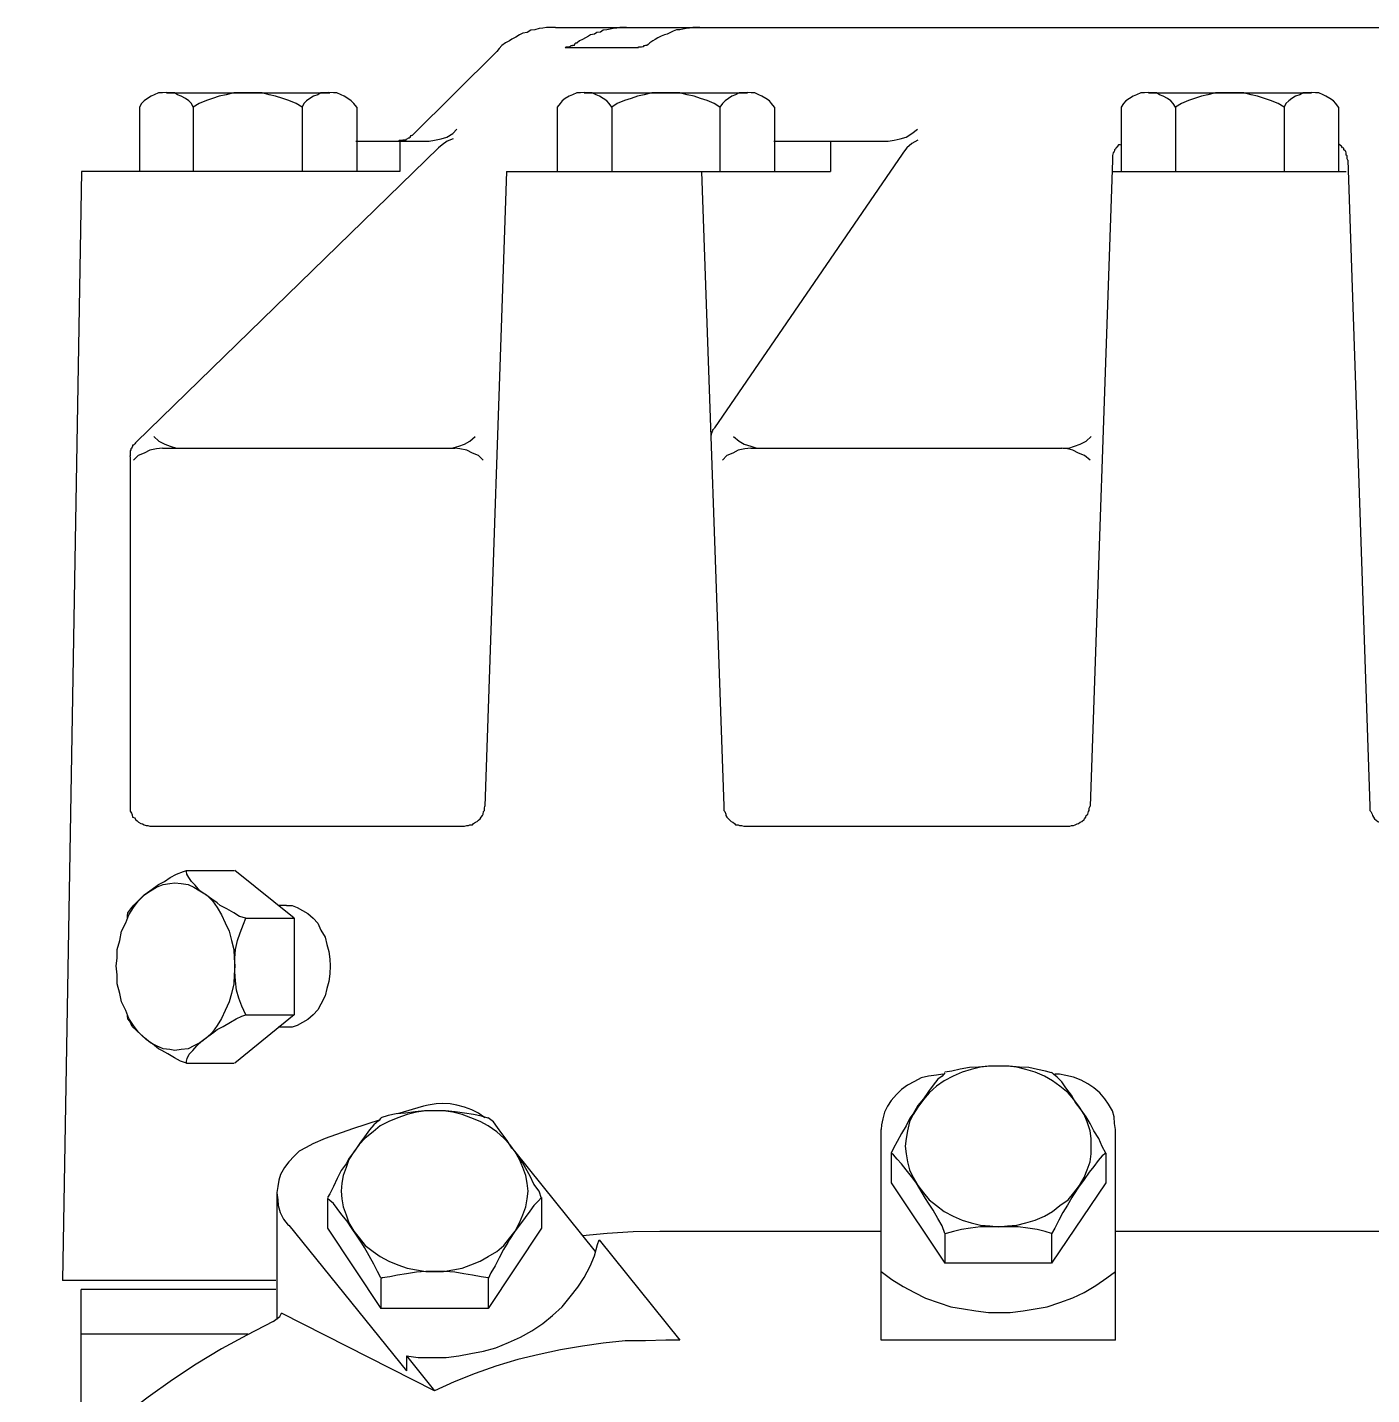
# Model space of a CAD drawing. Extents: x 667 to 1244, y -9 to 355.
# Drawn here: x 969.304 to 973.33, y 82.464 to 86.559 of the extents above; entities that cross this region are included whole.
import ezdxf

# ---------------------------------------------------------------- set-up
doc = ezdxf.new("R2010")
doc.units = 0
doc.header["$MEASUREMENT"] = 0
doc.layers.get('0').update_dxf_attribs({"linetype": 'CONTINUOUS'})

msp = doc.modelspace()

# ---------------------------------------------------------------- linework, layer by layer
for p, q in [((970.8859, 86.5592), (977.9709, 86.5592)), ((970.9151, 86.4984), (971.1341, 86.4984)), ((970.4579, 86.2363), (970.7099, 86.487)), ((969.7209, 86.3629), (970.2097, 86.3629)), ((970.972, 86.3629), (971.4608, 86.3629)), ((972.6613, 86.3629), (973.1501, 86.3629)), ((969.6399, 86.3198), (969.6399, 86.1274)), ((969.8007, 86.3198), (969.8007, 86.1274)), ((970.1274, 86.3198), (970.1274, 86.1274)), ((970.2908, 86.3198), (970.2908, 86.1274)), ((970.891, 86.3198), (970.891, 86.1274)), ((971.0544, 86.3198), (971.0544, 86.1274)), ((971.3785, 86.3198), (971.3785, 86.1274)), ((971.5419, 86.3198), (971.5419, 86.1274)), ((972.5802, 86.3198), (972.5802, 86.1274)), ((972.7423, 86.3198), (972.7423, 86.1274)), ((973.0678, 86.3198), (973.0678, 86.1274)), ((973.2311, 86.3198), (973.2311, 86.1274)), ((970.2882, 86.2185), (970.5073, 86.2185)), ((970.4199, 86.2185), (970.4199, 86.1274)), ((971.5393, 86.2185), (971.8825, 86.2185)), ((971.709, 86.2185), (971.709, 86.1274)), ((970.5352, 86.1983), (969.6298, 85.3169)), ((971.9243, 86.1793), (971.3621, 85.36)), ((969.4664, 86.1274), (969.4094, 82.8059)), ((970.4199, 86.1274), (969.4664, 86.1274)), ((970.739, 86.1274), (970.6745, 84.2266)), ((970.739, 86.1274), (971.709, 86.1274)), ((971.3228, 86.1274), (971.3899, 84.2266)), ((972.5537, 86.1616), (972.4865, 84.2266)), ((972.5549, 86.1274), (973.2539, 86.1274)), ((973.259, 86.1616), (973.3248, 84.2266)), ((969.612, 85.2726), (969.612, 84.2266)), ((969.7095, 85.2992), (970.5846, 85.2992)), ((971.471, 85.2992), (972.4017, 85.2992)), ((969.6716, 84.1671), (970.6137, 84.1671)), ((971.4494, 84.1671), (972.4258, 84.1671)), ((969.7805, 84.0342), (969.9236, 84.0342)), ((970.1034, 83.8911), (969.9261, 84.0342)), ((970.0806, 83.9291), (970.0552, 83.9291)), ((969.959, 83.8911), (970.1034, 83.8911)), ((969.959, 83.6011), (970.1034, 83.6011)), ((970.0806, 83.5644), (970.0552, 83.5644)), ((969.7805, 83.4567), (969.9236, 83.4567)), ((970.4909, 83.3276), (970.4123, 83.3048)), ((971.861, 82.6273), (971.861, 83.2579)), ((972.5625, 82.6273), (972.5625, 83.2579)), ((970.7631, 83.1933), (971.005, 82.8932)), ((971.8914, 83.187), (971.8914, 83.0984)), ((972.5334, 83.187), (972.5334, 83.0984)), ((971.8914, 83.0984), (972.0522, 82.8578)), ((972.5334, 83.0984), (972.3713, 82.8578)), ((970.0514, 83.068), (970.0514, 82.6894)), ((970.2034, 83.0515), (970.2034, 82.9629)), ((970.8441, 83.0541), (970.8441, 82.9629)), ((970.0869, 82.9717), (970.4402, 82.5349)), ((970.2034, 82.9629), (970.363, 82.7223)), ((970.8441, 82.9629), (970.6846, 82.7223)), ((971.861, 82.9528), (971.1987, 82.9528)), ((972.0522, 82.9452), (972.0522, 82.8578)), ((972.3713, 82.9452), (972.3713, 82.8578)), ((973.5502, 82.9528), (972.5625, 82.9528)), ((971.0164, 82.9274), (971.2582, 82.6273)), ((972.3713, 82.8578), (972.0522, 82.8578)), ((970.0489, 82.8059), (969.4094, 82.8059)), ((970.363, 82.8109), (970.363, 82.7223)), ((970.6846, 82.8109), (970.6846, 82.7223)), ((969.4652, 82.2867), (969.4652, 82.7793)), ((970.0489, 82.7793), (969.4652, 82.7793)), ((970.5238, 82.4754), (970.0654, 82.7084)), ((970.6846, 82.7223), (970.363, 82.7223)), ((969.9641, 82.645), (969.4652, 82.645)), ((972.5625, 82.6273), (971.861, 82.6273)), ((970.4402, 82.5805), (970.5238, 82.4754)), ((970.4402, 82.5805), (970.4402, 82.5349))]:
    msp.add_line(p, q)
for points in [[(970.8859, 86.5592), (970.8733, 86.5592), (970.8593, 86.5592), (970.8479, 86.5566), (970.8366, 86.5554), (970.8239, 86.5516), (970.8125, 86.5503), (970.8011, 86.544), (970.7884, 86.5414), (970.7783, 86.5364), (970.7669, 86.53), (970.7555, 86.5237), (970.7479, 86.5186), (970.7365, 86.5123), (970.7251, 86.5047), (970.7175, 86.4959), (970.7099, 86.487)], [(971.0987, 86.5592), (971.0885, 86.5592), (971.0784, 86.5592), (971.0696, 86.5566), (971.0582, 86.5554), (971.0493, 86.5541), (971.0392, 86.5516), (971.029, 86.5503), (971.0202, 86.5452), (971.01, 86.544), (971.0024, 86.5389), (970.991, 86.5364), (970.9847, 86.5326), (970.9758, 86.5275), (970.967, 86.5224), (970.9581, 86.5186), (970.9505, 86.5123), (970.9505, 86.5123)], [(971.3177, 86.5592), (971.3076, 86.5592), (971.2975, 86.5592), (971.2874, 86.5566), (971.2772, 86.5554), (971.2671, 86.5541), (971.2582, 86.5516), (971.2481, 86.5516), (971.238, 86.5478), (971.2304, 86.544), (971.2202, 86.5389), (971.2126, 86.5364), (971.2025, 86.5326), (971.1924, 86.5275), (971.1848, 86.5224), (971.1772, 86.5186), (971.1683, 86.5123)], [(970.9151, 86.4984), (970.9176, 86.5009), (970.9189, 86.5009), (970.9227, 86.5009), (970.9227, 86.5009), (970.9265, 86.5009), (970.929, 86.5022), (970.9303, 86.5022), (970.9328, 86.5047), (970.9366, 86.5047), (970.9366, 86.506), (970.9379, 86.506), (970.9429, 86.506), (970.9442, 86.5085), (970.9442, 86.5098), (970.9467, 86.5123), (970.9493, 86.5123), (970.9505, 86.5123)], [(971.1341, 86.4984), (971.1341, 86.5009), (971.1379, 86.5009), (971.1392, 86.5009), (971.1417, 86.5009), (971.143, 86.5009), (971.1481, 86.5022), (971.1493, 86.5022), (971.1519, 86.5047), (971.1531, 86.5047), (971.1569, 86.506), (971.1595, 86.506), (971.1595, 86.506), (971.1633, 86.5085), (971.1658, 86.5098), (971.1683, 86.5123), (971.1683, 86.5123)], [(969.8007, 86.3198), (969.7957, 86.3312), (969.7881, 86.3388), (969.7779, 86.3464), (969.7653, 86.3528), (969.7539, 86.3566), (969.745, 86.3629), (969.7323, 86.3629), (969.7209, 86.3642), (969.7095, 86.3629), (969.6969, 86.3629), (969.6842, 86.3566), (969.6754, 86.3528), (969.664, 86.3464), (969.6538, 86.3388), (969.6462, 86.3312), (969.6399, 86.3198), (969.6399, 86.3198)], [(970.1274, 86.3198), (970.1097, 86.3312), (970.0869, 86.3401), (970.0692, 86.3464), (970.0476, 86.3528), (970.0287, 86.3566), (970.0071, 86.3629), (969.9843, 86.3629), (969.9641, 86.3629), (969.9438, 86.3629), (969.9223, 86.3629), (969.8995, 86.3566), (969.8792, 86.3528), (969.859, 86.3464), (969.8412, 86.3401), (969.8184, 86.3312), (969.8007, 86.3198), (969.8007, 86.3198)], [(970.2908, 86.3198), (970.2819, 86.3312), (970.2743, 86.3388), (970.2642, 86.3464), (970.2528, 86.3528), (970.2439, 86.3566), (970.2313, 86.3629), (970.2211, 86.3629), (970.2072, 86.3642), (970.1958, 86.3629), (970.1831, 86.3629), (970.1743, 86.3566), (970.1616, 86.3528), (970.1502, 86.3464), (970.1401, 86.3388), (970.1325, 86.3312), (970.1274, 86.3198), (970.1274, 86.3198)], [(971.0544, 86.3198), (971.0468, 86.3312), (971.0392, 86.3388), (971.029, 86.3464), (971.0176, 86.3528), (971.0075, 86.3566), (970.9961, 86.3629), (970.986, 86.3629), (970.972, 86.3642), (970.9606, 86.3629), (970.9493, 86.3629), (970.9366, 86.3566), (970.9265, 86.3528), (970.9151, 86.3464), (970.9062, 86.3388), (970.8999, 86.3312), (970.891, 86.3198), (970.891, 86.3198)], [(971.3785, 86.3198), (971.3608, 86.3312), (971.3405, 86.3401), (971.3203, 86.3464), (971.3013, 86.3528), (971.2798, 86.3566), (971.2582, 86.3629), (971.238, 86.3629), (971.2164, 86.3629), (971.1949, 86.3629), (971.1747, 86.3629), (971.1519, 86.3566), (971.1316, 86.3528), (971.1126, 86.3464), (971.0923, 86.3401), (971.0708, 86.3312), (971.0544, 86.3198), (971.0544, 86.3198)], [(971.5419, 86.3198), (971.533, 86.3312), (971.5267, 86.3388), (971.5153, 86.3464), (971.5039, 86.3528), (971.495, 86.3566), (971.4824, 86.3629), (971.4722, 86.3629), (971.4596, 86.3642), (971.4469, 86.3629), (971.4355, 86.3629), (971.4254, 86.3566), (971.414, 86.3528), (971.4039, 86.3464), (971.3937, 86.3388), (971.3861, 86.3312), (971.3785, 86.3198), (971.3785, 86.3198)], [(972.7423, 86.3198), (972.736, 86.3312), (972.7284, 86.3388), (972.7183, 86.3464), (972.7056, 86.3528), (972.6942, 86.3566), (972.6853, 86.3629), (972.6727, 86.3629), (972.6613, 86.3642), (972.6499, 86.3629), (972.6385, 86.3629), (972.6258, 86.3566), (972.6157, 86.3528), (972.6043, 86.3464), (972.5942, 86.3388), (972.5866, 86.3312), (972.5802, 86.3198), (972.5802, 86.3198)], [(973.0678, 86.3198), (973.05, 86.3312), (973.0272, 86.3401), (973.0095, 86.3464), (972.988, 86.3528), (972.969, 86.3566), (972.9475, 86.3629), (972.9247, 86.3629), (972.9057, 86.3629), (972.8842, 86.3629), (972.8626, 86.3629), (972.8398, 86.3566), (972.8208, 86.3528), (972.7993, 86.3464), (972.7816, 86.3401), (972.7601, 86.3312), (972.7423, 86.3198), (972.7423, 86.3198)], [(973.2311, 86.3198), (973.2223, 86.3312), (973.2159, 86.3388), (973.2045, 86.3464), (973.1931, 86.3528), (973.1843, 86.3566), (973.1716, 86.3629), (973.1615, 86.3629), (973.1488, 86.3642), (973.1362, 86.3629), (973.1248, 86.3629), (973.1146, 86.3566), (973.102, 86.3528), (973.0906, 86.3464), (973.0817, 86.3388), (973.0728, 86.3312), (973.0678, 86.3198), (973.0678, 86.3198)], [(970.5073, 86.2185), (970.5238, 86.2211), (970.544, 86.2249), (970.5605, 86.2299), (970.5782, 86.2413), (970.5909, 86.254)], [(971.8825, 86.2185), (971.9002, 86.2211), (971.918, 86.2249), (971.9357, 86.2299), (971.9534, 86.2413), (971.9699, 86.254)], [(970.4161, 86.2185), (970.4187, 86.2211), (970.4199, 86.2211), (970.425, 86.2211), (970.4263, 86.2211), (970.4301, 86.2223), (970.4326, 86.2223), (970.4364, 86.2223), (970.4389, 86.2223), (970.4402, 86.2249), (970.444, 86.2261), (970.4453, 86.2287), (970.4478, 86.2287), (970.4503, 86.2299), (970.4541, 86.235), (970.4567, 86.2363), (970.4579, 86.2363)], [(970.5795, 86.2249), (970.5618, 86.2185), (970.5466, 86.2071), (970.5352, 86.1983)], [(971.9712, 86.2211), (971.9534, 86.2109), (971.9382, 86.1983), (971.9281, 86.1856), (971.9243, 86.1793)], [(972.5777, 86.2084), (972.5764, 86.2071), (972.5714, 86.2071), (972.5688, 86.2033), (972.5688, 86.2008), (972.565, 86.1983), (972.5625, 86.1945), (972.56, 86.1919), (972.56, 86.1894), (972.5587, 86.1869), (972.5562, 86.1831), (972.5549, 86.1793), (972.5537, 86.1755), (972.5537, 86.1742), (972.5537, 86.1691), (972.5537, 86.1654), (972.5537, 86.1628), (972.5537, 86.1616)], [(973.259, 86.1616), (973.2564, 86.1654), (973.2564, 86.1691), (973.2564, 86.1742), (973.2539, 86.1767), (973.2539, 86.1805), (973.2539, 86.1831), (973.2526, 86.1869), (973.2501, 86.1894), (973.2463, 86.1919), (973.2463, 86.197), (973.2425, 86.1983), (973.24, 86.2033), (973.2387, 86.2046), (973.2337, 86.2071), (973.2337, 86.2084), (973.2311, 86.2109)], [(971.3621, 85.36), (971.3608, 85.3575), (971.3583, 85.3549), (971.3557, 85.3537), (971.3557, 85.3511), (971.3557, 85.3499), (971.3545, 85.3473), (971.3545, 85.3461), (971.3519, 85.341), (971.3519, 85.3397), (971.3519, 85.3397), (971.3507, 85.3347), (971.3507, 85.3334), (971.3507, 85.3296), (971.3507, 85.3296), (971.3507, 85.3258), (971.3507, 85.322), (971.3507, 85.322)], [(969.6298, 85.3169), (969.6285, 85.3144), (969.626, 85.3119), (969.6222, 85.3081), (969.6196, 85.3081), (969.6196, 85.3043), (969.6184, 85.3017), (969.6158, 85.2992), (969.6146, 85.2967), (969.6146, 85.2941), (969.612, 85.2903), (969.612, 85.2878), (969.612, 85.284), (969.612, 85.2827), (969.612, 85.2789), (969.612, 85.2764), (969.6108, 85.2739), (969.612, 85.2726)], [(969.683, 85.3334), (969.6981, 85.3195), (969.7159, 85.3106), (969.7323, 85.3043), (969.7513, 85.2992), (969.7703, 85.2992), (969.7703, 85.2992)], [(970.558, 85.2992), (970.5757, 85.2992), (970.596, 85.3043), (970.6137, 85.3106), (970.6289, 85.3195), (970.6453, 85.3334)], [(971.419, 85.3334), (971.4355, 85.3195), (971.4507, 85.3106), (971.471, 85.3043), (971.4887, 85.2992), (971.5039, 85.2992), (971.5039, 85.2992)], [(972.4055, 85.2992), (972.4232, 85.2992), (972.4397, 85.3043), (972.4574, 85.3106), (972.4751, 85.3195), (972.4903, 85.3334)], [(969.7095, 85.2992), (969.6906, 85.2967), (969.6716, 85.2929), (969.6538, 85.284), (969.6361, 85.2764), (969.6222, 85.2625)], [(970.6694, 85.2625), (970.6555, 85.2764), (970.6377, 85.284), (970.62, 85.2929), (970.5998, 85.2967), (970.5846, 85.2992), (970.5846, 85.2992)], [(971.471, 85.2992), (971.4532, 85.2967), (971.433, 85.2929), (971.4165, 85.284), (971.3988, 85.2764), (971.3861, 85.2625)], [(972.4865, 85.2625), (972.4701, 85.2764), (972.4523, 85.284), (972.4346, 85.2929), (972.4194, 85.2967), (972.4017, 85.2992), (972.4017, 85.2992)], [(969.612, 84.2266), (969.612, 84.2228), (969.612, 84.2165), (969.612, 84.2115), (969.6158, 84.2051), (969.6184, 84.2001), (969.6196, 84.1937), (969.626, 84.1912), (969.6285, 84.1861), (969.6336, 84.1823), (969.6374, 84.1785), (969.6437, 84.1747), (969.6488, 84.1735), (969.6538, 84.1709), (969.6602, 84.1684), (969.6652, 84.1684), (969.6716, 84.1671)], [(970.6137, 84.1671), (970.62, 84.1684), (970.6251, 84.1684), (970.6289, 84.1709), (970.6377, 84.1709), (970.6403, 84.1747), (970.6466, 84.1785), (970.6517, 84.1811), (970.6555, 84.1849), (970.6605, 84.1887), (970.6631, 84.1937), (970.6669, 84.1988), (970.6694, 84.2026), (970.6707, 84.2102), (970.6732, 84.214), (970.6732, 84.2203), (970.6745, 84.2266)], [(971.3899, 84.2266), (971.3899, 84.2203), (971.3899, 84.214), (971.3925, 84.2102), (971.3963, 84.2026), (971.3963, 84.1988), (971.3988, 84.1937), (971.4039, 84.1887), (971.4077, 84.1849), (971.4115, 84.1811), (971.4165, 84.1785), (971.4216, 84.1747), (971.4254, 84.1709), (971.433, 84.1709), (971.4368, 84.1684), (971.4431, 84.1684), (971.4494, 84.1671)], [(972.4258, 84.1671), (972.4308, 84.1684), (972.4372, 84.1684), (972.4422, 84.1709), (972.4485, 84.1735), (972.4523, 84.1747), (972.4574, 84.1785), (972.4625, 84.1811), (972.4688, 84.1861), (972.4701, 84.1887), (972.4739, 84.1937), (972.4751, 84.1988), (972.4802, 84.2026), (972.4815, 84.2102), (972.484, 84.214), (972.484, 84.2203), (972.4865, 84.2266)], [(973.3248, 84.2266), (973.3248, 84.2203), (973.3248, 84.214), (973.3274, 84.2102), (973.3312, 84.2026), (973.3324, 84.1988), (973.335, 84.1937), (973.3388, 84.1887), (973.3438, 84.1849), (973.3489, 84.1811), (973.3527, 84.1785), (973.359, 84.1747), (973.3628, 84.1709), (973.3679, 84.1709), (973.3729, 84.1684), (973.3805, 84.1684), (973.3856, 84.1671)], [(969.6044, 83.8911), (969.6044, 83.8987), (969.6057, 83.9075), (969.6146, 83.9189), (969.6234, 83.9303), (969.6374, 83.9443), (969.6538, 83.9607), (969.6716, 83.9734), (969.6893, 83.9861), (969.6969, 83.9924), (969.6969, 83.9924), (969.7146, 84.0012), (969.7323, 84.0126), (969.7513, 84.0228), (969.7716, 84.0304), (969.7805, 84.0342)], [(969.959, 83.8911), (969.94, 83.8961), (969.9223, 83.9075), (969.902, 83.9189), (969.8818, 83.9291), (969.8729, 83.9367), (969.8729, 83.9367), (969.8564, 83.9481), (969.8387, 83.9607), (969.821, 83.9734), (969.8071, 83.9898), (969.7957, 84.0012), (969.7881, 84.0126), (969.7817, 84.0228), (969.7805, 84.0304), (969.7805, 84.0342)], [(969.5703, 83.748), (969.5728, 83.7708), (969.5728, 83.7974), (969.5816, 83.824), (969.5867, 83.8518), (969.5994, 83.8771), (969.6082, 83.9012), (969.6222, 83.9227), (969.6374, 83.943), (969.6551, 83.9607), (969.6728, 83.9734), (969.6906, 83.9835), (969.7108, 83.9924), (969.7311, 83.9949), (969.7463, 83.9974), (969.7463, 83.9974), (969.7653, 83.9949), (969.7855, 83.9924), (969.8033, 83.9835), (969.821, 83.9734), (969.8412, 83.9607), (969.859, 83.943), (969.8729, 83.9227), (969.8856, 83.9012), (969.897, 83.8771), (969.9084, 83.8518), (969.916, 83.824), (969.9223, 83.7974), (969.9236, 83.7708), (969.9261, 83.748), (969.9261, 83.748), (969.9236, 83.7214), (969.9223, 83.6948), (969.916, 83.6657), (969.9084, 83.6404), (969.897, 83.615), (969.8856, 83.591), (969.8729, 83.5694), (969.859, 83.5492), (969.8412, 83.5327), (969.821, 83.5175), (969.8033, 83.5087), (969.7855, 83.4998), (969.7653, 83.4973), (969.7463, 83.4947), (969.7463, 83.4947), (969.7311, 83.4973), (969.7108, 83.4998), (969.6906, 83.5087), (969.6728, 83.5175), (969.6551, 83.5327), (969.6374, 83.5492), (969.6222, 83.5694), (969.6082, 83.591), (969.5994, 83.615), (969.5867, 83.6404), (969.5816, 83.6657), (969.5728, 83.6948), (969.5728, 83.7214), (969.5703, 83.748)], [(970.0806, 83.9291), (970.097, 83.9291), (970.1122, 83.9227), (970.1287, 83.9139), (970.1439, 83.905), (970.1603, 83.8911), (970.1743, 83.8759), (970.1831, 83.8556), (970.1958, 83.8341), (970.2009, 83.8126), (970.2072, 83.791), (970.2097, 83.7682), (970.211, 83.748), (970.211, 83.748), (970.2097, 83.7239), (970.2072, 83.7011), (970.2009, 83.6809), (970.1958, 83.6581), (970.1831, 83.634), (970.1743, 83.6163), (970.1603, 83.6011), (970.1439, 83.5872), (970.1287, 83.5783), (970.1122, 83.5694), (970.097, 83.5644), (970.0806, 83.5644)], [(970.1034, 83.8911), (970.1034, 83.6011), (969.9261, 83.4567)], [(969.959, 83.6011), (969.9463, 83.6277), (969.9375, 83.6517), (969.9311, 83.6758), (969.9273, 83.7037), (969.9261, 83.7303), (969.9261, 83.748), (969.9261, 83.748), (969.9261, 83.7708), (969.9273, 83.7974), (969.9337, 83.824), (969.9413, 83.8468), (969.9514, 83.8733), (969.959, 83.8911)], [(969.7805, 83.4567), (969.7627, 83.4631), (969.745, 83.4732), (969.7247, 83.4846), (969.707, 83.4947), (969.6969, 83.4998), (969.6969, 83.4998), (969.6792, 83.515), (969.6614, 83.5264), (969.6462, 83.5403), (969.6298, 83.5555), (969.6184, 83.5669), (969.6108, 83.5821), (969.6057, 83.5897), (969.6044, 83.5973), (969.6044, 83.6011)], [(969.7805, 83.4567), (969.7805, 83.4631), (969.783, 83.4707), (969.7893, 83.4833), (969.7995, 83.4947), (969.8121, 83.5087), (969.8273, 83.5226), (969.845, 83.5365), (969.8628, 83.5492), (969.8729, 83.558), (969.8729, 83.558), (969.8906, 83.5669), (969.9122, 83.5796), (969.9299, 83.5897), (969.9463, 83.5973), (969.959, 83.6011)], [(972.0459, 83.4238), (972.0269, 83.4213), (972.0028, 83.4175), (971.9813, 83.4124), (971.961, 83.4023), (971.9395, 83.3909), (971.9218, 83.3782), (971.9066, 83.363), (971.8914, 83.3453), (971.88, 83.3276), (971.8711, 83.3098), (971.8661, 83.2896), (971.8623, 83.2719), (971.861, 83.2579)], [(972.0522, 83.4276), (972.0433, 83.4175), (972.0307, 83.4086), (972.0167, 83.3909), (972.0028, 83.3719), (971.9876, 83.3504), (971.9712, 83.3301), (971.9572, 83.3048), (971.9471, 83.2921), (971.9471, 83.2921), (971.9357, 83.2693), (971.9218, 83.2465), (971.9091, 83.2225), (971.8977, 83.2022), (971.8914, 83.187)], [(972.213, 82.9667), (972.2396, 82.9692), (972.2675, 82.9717), (972.2941, 82.9781), (972.3219, 82.9869), (972.3498, 82.9983), (972.3738, 83.0123), (972.3966, 83.03), (972.4207, 83.0477), (972.4384, 83.068), (972.4549, 83.0908), (972.4688, 83.1148), (972.4777, 83.1376), (972.4865, 83.1617), (972.4903, 83.1857), (972.4903, 83.2085), (972.4903, 83.2085), (972.4903, 83.2313), (972.4865, 83.2541), (972.4777, 83.2807), (972.4688, 83.3035), (972.4549, 83.325), (972.4384, 83.3478), (972.4207, 83.3681), (972.3966, 83.3884), (972.3738, 83.4036), (972.3498, 83.4175), (972.3219, 83.4301), (972.2941, 83.4377), (972.2675, 83.4453), (972.2396, 83.4479), (972.213, 83.4479), (972.213, 83.4479), (972.1864, 83.4479), (972.1586, 83.4453), (972.1307, 83.4377), (972.1041, 83.4301), (972.0763, 83.4175), (972.0497, 83.4036), (972.0269, 83.3884), (972.0053, 83.3681), (971.9876, 83.3478), (971.9712, 83.325), (971.9572, 83.3035), (971.9458, 83.2807), (971.9395, 83.2541), (971.9357, 83.2313), (971.9332, 83.2085), (971.9332, 83.2085), (971.9357, 83.1857), (971.9395, 83.1617), (971.9458, 83.1376), (971.9572, 83.1148), (971.9712, 83.0908), (971.9876, 83.068), (972.0053, 83.0477), (972.0269, 83.03), (972.0497, 83.0123), (972.0763, 82.9983), (972.1041, 82.9869), (972.1307, 82.9781), (972.1586, 82.9717), (972.1864, 82.9692), (972.213, 82.9667)], [(972.3713, 83.4276), (972.3536, 83.4327), (972.3295, 83.4377), (972.3029, 83.4441), (972.2751, 83.4453), (972.2447, 83.4479), (972.2156, 83.4479), (972.2092, 83.4479), (972.2092, 83.4479), (972.1826, 83.4479), (972.1522, 83.4453), (972.1256, 83.4441), (972.0978, 83.439), (972.0725, 83.4327), (972.0522, 83.4301)], [(972.5334, 83.187), (972.5233, 83.2073), (972.5131, 83.2313), (972.4979, 83.2541), (972.4865, 83.2757), (972.4751, 83.2959), (972.4751, 83.2959), (972.4599, 83.3174), (972.4435, 83.339), (972.4308, 83.3605), (972.4144, 83.3833), (972.4017, 83.401), (972.3878, 83.4149), (972.3776, 83.4238), (972.3713, 83.4301)], [(972.5625, 83.2579), (972.56, 83.2757), (972.5587, 83.2959), (972.5537, 83.3136), (972.5423, 83.3339), (972.5309, 83.3504), (972.5157, 83.3681), (972.4979, 83.3833), (972.4802, 83.3947), (972.4599, 83.4061), (972.4372, 83.4149), (972.4144, 83.42), (972.3954, 83.4238), (972.3814, 83.4238)], [(970.5238, 82.8325), (970.5504, 82.8325), (970.5782, 82.8375), (970.6061, 82.8426), (970.6327, 82.8527), (970.6605, 82.8641), (970.6846, 82.878), (970.7099, 82.8932), (970.7314, 82.911), (970.7492, 82.9338), (970.7656, 82.954), (970.7783, 82.9781), (970.7884, 83.0021), (970.7973, 83.0262), (970.8011, 83.0503), (970.8036, 83.073), (970.8036, 83.073), (970.8011, 83.0971), (970.7973, 83.1199), (970.7884, 83.144), (970.7783, 83.168), (970.7656, 83.1908), (970.7492, 83.2136), (970.7314, 83.2326), (970.7099, 83.2516), (970.6846, 83.2693), (970.6605, 83.282), (970.6327, 83.2934), (970.6061, 83.3035), (970.5782, 83.3098), (970.5504, 83.3136), (970.5238, 83.3136), (970.5238, 83.3136), (970.4972, 83.3136), (970.4693, 83.3098), (970.4415, 83.3035), (970.4136, 83.2934), (970.387, 83.282), (970.3604, 83.2693), (970.3402, 83.2516), (970.3161, 83.2326), (970.2984, 83.2136), (970.2819, 83.1908), (970.2667, 83.168), (970.2591, 83.144), (970.2503, 83.1199), (970.2465, 83.0971), (970.2439, 83.073), (970.2439, 83.073), (970.2465, 83.0503), (970.2503, 83.0262), (970.2591, 83.0021), (970.2667, 82.9781), (970.2819, 82.954), (970.2984, 82.9338), (970.3161, 82.911), (970.3402, 82.8932), (970.3604, 82.878), (970.387, 82.8641), (970.4136, 82.8527), (970.4415, 82.8426), (970.4693, 82.8375), (970.4972, 82.8325), (970.5238, 82.8325)], [(970.6846, 83.2921), (970.6643, 83.2985), (970.6403, 83.3035), (970.6137, 83.3073), (970.5858, 83.3111), (970.5567, 83.3136), (970.5288, 83.3136), (970.5212, 83.3136), (970.5212, 83.3136), (970.4934, 83.3136), (970.4655, 83.3111), (970.4364, 83.3073), (970.4085, 83.3048), (970.3845, 83.2997), (970.363, 83.2934)], [(970.6745, 83.2934), (970.6555, 83.3073), (970.6352, 83.3174), (970.6137, 83.325), (970.5909, 83.3314), (970.5706, 83.3352), (970.5478, 83.3364), (970.5478, 83.3364), (970.5478, 83.3364), (970.5288, 83.3352), (970.5048, 83.3314), (970.4909, 83.3276)], [(970.3604, 83.2871), (970.2781, 83.2605), (970.1958, 83.2313), (970.1591, 83.2149)], [(970.363, 83.2921), (970.3554, 83.2845), (970.3414, 83.2719), (970.3288, 83.2567), (970.3136, 83.2364), (970.2996, 83.2174), (970.2844, 83.1933), (970.268, 83.1718), (970.2591, 83.1554), (970.2591, 83.1554), (970.2439, 83.1351), (970.2325, 83.111), (970.2211, 83.087), (970.2097, 83.0655), (970.2034, 83.0541)], [(970.8441, 83.0515), (970.8366, 83.073), (970.8214, 83.0946), (970.81, 83.1186), (970.7973, 83.1414), (970.7872, 83.1592), (970.7872, 83.1592), (970.7732, 83.182), (970.7555, 83.2022), (970.7416, 83.225), (970.7251, 83.2465), (970.7125, 83.2643), (970.6998, 83.2807), (970.6884, 83.2896), (970.6846, 83.2934)], [(970.1591, 83.2149), (970.1388, 83.2047), (970.1186, 83.1933), (970.1034, 83.1782), (970.0869, 83.1617), (970.0742, 83.144), (970.0628, 83.1237), (970.0578, 83.106), (970.054, 83.087), (970.0514, 83.0693), (970.0514, 83.068), (970.0514, 83.068), (970.054, 83.0477), (970.0552, 83.03), (970.0616, 83.0097), (970.0717, 82.9895), (970.0856, 82.9717), (970.0869, 82.9717)], [(972.0522, 82.9464), (972.0433, 82.9692), (972.0307, 82.992), (972.0167, 83.0161), (972.0028, 83.0376), (971.9939, 83.0515), (971.9939, 83.0515), (971.9813, 83.073), (971.9674, 83.0971), (971.9522, 83.1174), (971.9357, 83.1376), (971.9218, 83.1554), (971.9091, 83.1693), (971.8977, 83.182), (971.8914, 83.187)], [(972.5334, 83.187), (972.5233, 83.1794), (972.5106, 83.1655), (972.4979, 83.1478), (972.484, 83.13), (972.4688, 83.1085), (972.4523, 83.0857), (972.4372, 83.0629), (972.4321, 83.0541), (972.4321, 83.0541), (972.4194, 83.0313), (972.4055, 83.0097), (972.3928, 82.9869), (972.3814, 82.9629), (972.3713, 82.9452)], [(970.363, 82.8135), (970.3528, 82.8325), (970.3414, 82.8552), (970.3275, 82.8793), (970.3136, 82.9046), (970.306, 82.9173), (970.306, 82.9173), (970.292, 82.9388), (970.2768, 82.9603), (970.2617, 82.9831), (970.2465, 83.0021), (970.2325, 83.0211), (970.2211, 83.0363), (970.2097, 83.0452), (970.2034, 83.0515)], [(970.8441, 83.0541), (970.834, 83.0439), (970.8214, 83.03), (970.8087, 83.0135), (970.7948, 82.9945), (970.7783, 82.9717), (970.7631, 82.9515), (970.7479, 82.9287), (970.7428, 82.9198), (970.7428, 82.9198), (970.7302, 82.8983), (970.7175, 82.8742), (970.7049, 82.8502), (970.6922, 82.8287), (970.6846, 82.8109)], [(971.1987, 82.9528), (971.1189, 82.9515), (971.0404, 82.9464), (970.967, 82.9401)], [(972.3713, 82.9464), (972.3523, 82.9528), (972.3283, 82.9591), (972.3004, 82.9629), (972.2713, 82.9667), (972.2434, 82.9667), (972.2156, 82.9667), (972.2156, 82.9667), (972.1864, 82.9667), (972.1586, 82.9667), (972.1282, 82.9629), (972.1016, 82.9591), (972.0775, 82.9528), (972.056, 82.9464), (972.0522, 82.9452)], [(970.4402, 82.5805), (970.4744, 82.5754), (970.5111, 82.5754), (970.5238, 82.5754), (970.5238, 82.5754), (970.558, 82.5754), (970.596, 82.5805), (970.6327, 82.5868), (970.6707, 82.5944), (970.7074, 82.6045), (970.7454, 82.6197), (970.7808, 82.6362), (970.815, 82.6552), (970.8479, 82.6767), (970.8771, 82.7008), (970.9062, 82.7273), (970.9303, 82.7565), (970.9531, 82.7856), (970.972, 82.8147), (970.9898, 82.8489), (971.0024, 82.8793), (971.0113, 82.9135), (971.0164, 82.9274)], [(970.6846, 82.8135), (970.6631, 82.8173), (970.6377, 82.8223), (970.6112, 82.8261), (970.5846, 82.8312), (970.5542, 82.8325), (970.5263, 82.8325), (970.5263, 82.8325), (970.4972, 82.8325), (970.4693, 82.8312), (970.4402, 82.8261), (970.4123, 82.8223), (970.3895, 82.8173), (970.3668, 82.8135), (970.363, 82.8109)], [(971.861, 82.8325), (971.8926, 82.8084), (971.9268, 82.7881), (971.961, 82.7704), (971.9939, 82.7527), (972.0345, 82.7387), (972.0699, 82.7273), (972.1079, 82.721), (972.1446, 82.7147), (972.1826, 82.7096), (972.213, 82.7096), (972.213, 82.7096), (972.2472, 82.7096), (972.2865, 82.7147), (972.3219, 82.721), (972.3586, 82.7273), (972.3966, 82.74), (972.4346, 82.7539), (972.4688, 82.7704), (972.5043, 82.7907), (972.5372, 82.8135), (972.5625, 82.8325)], [(970.04, 82.683), (969.9615, 82.6425), (969.8856, 82.6007), (969.8096, 82.5551), (969.7387, 82.5083), (969.6665, 82.4564), (969.5994, 82.4057), (969.5323, 82.35), (969.4702, 82.2905), (969.4094, 82.231), (969.3499, 82.1702), (969.3043, 82.1208)], [(970.04, 82.683), (970.0489, 82.6894), (970.0603, 82.6982), (970.0654, 82.7084)], [(971.2582, 82.6273), (971.2164, 82.6273), (971.2164, 82.6273), (971.1557, 82.6248), (971.0949, 82.6248), (971.029, 82.6184), (970.967, 82.6096), (970.9011, 82.5982), (970.8366, 82.5843), (970.7732, 82.5691), (970.7074, 82.5488), (970.6453, 82.5273), (970.582, 82.5019), (970.5238, 82.4754)]]:
    msp.add_lwpolyline(points)

doc.saveas('drawing.dxf')
